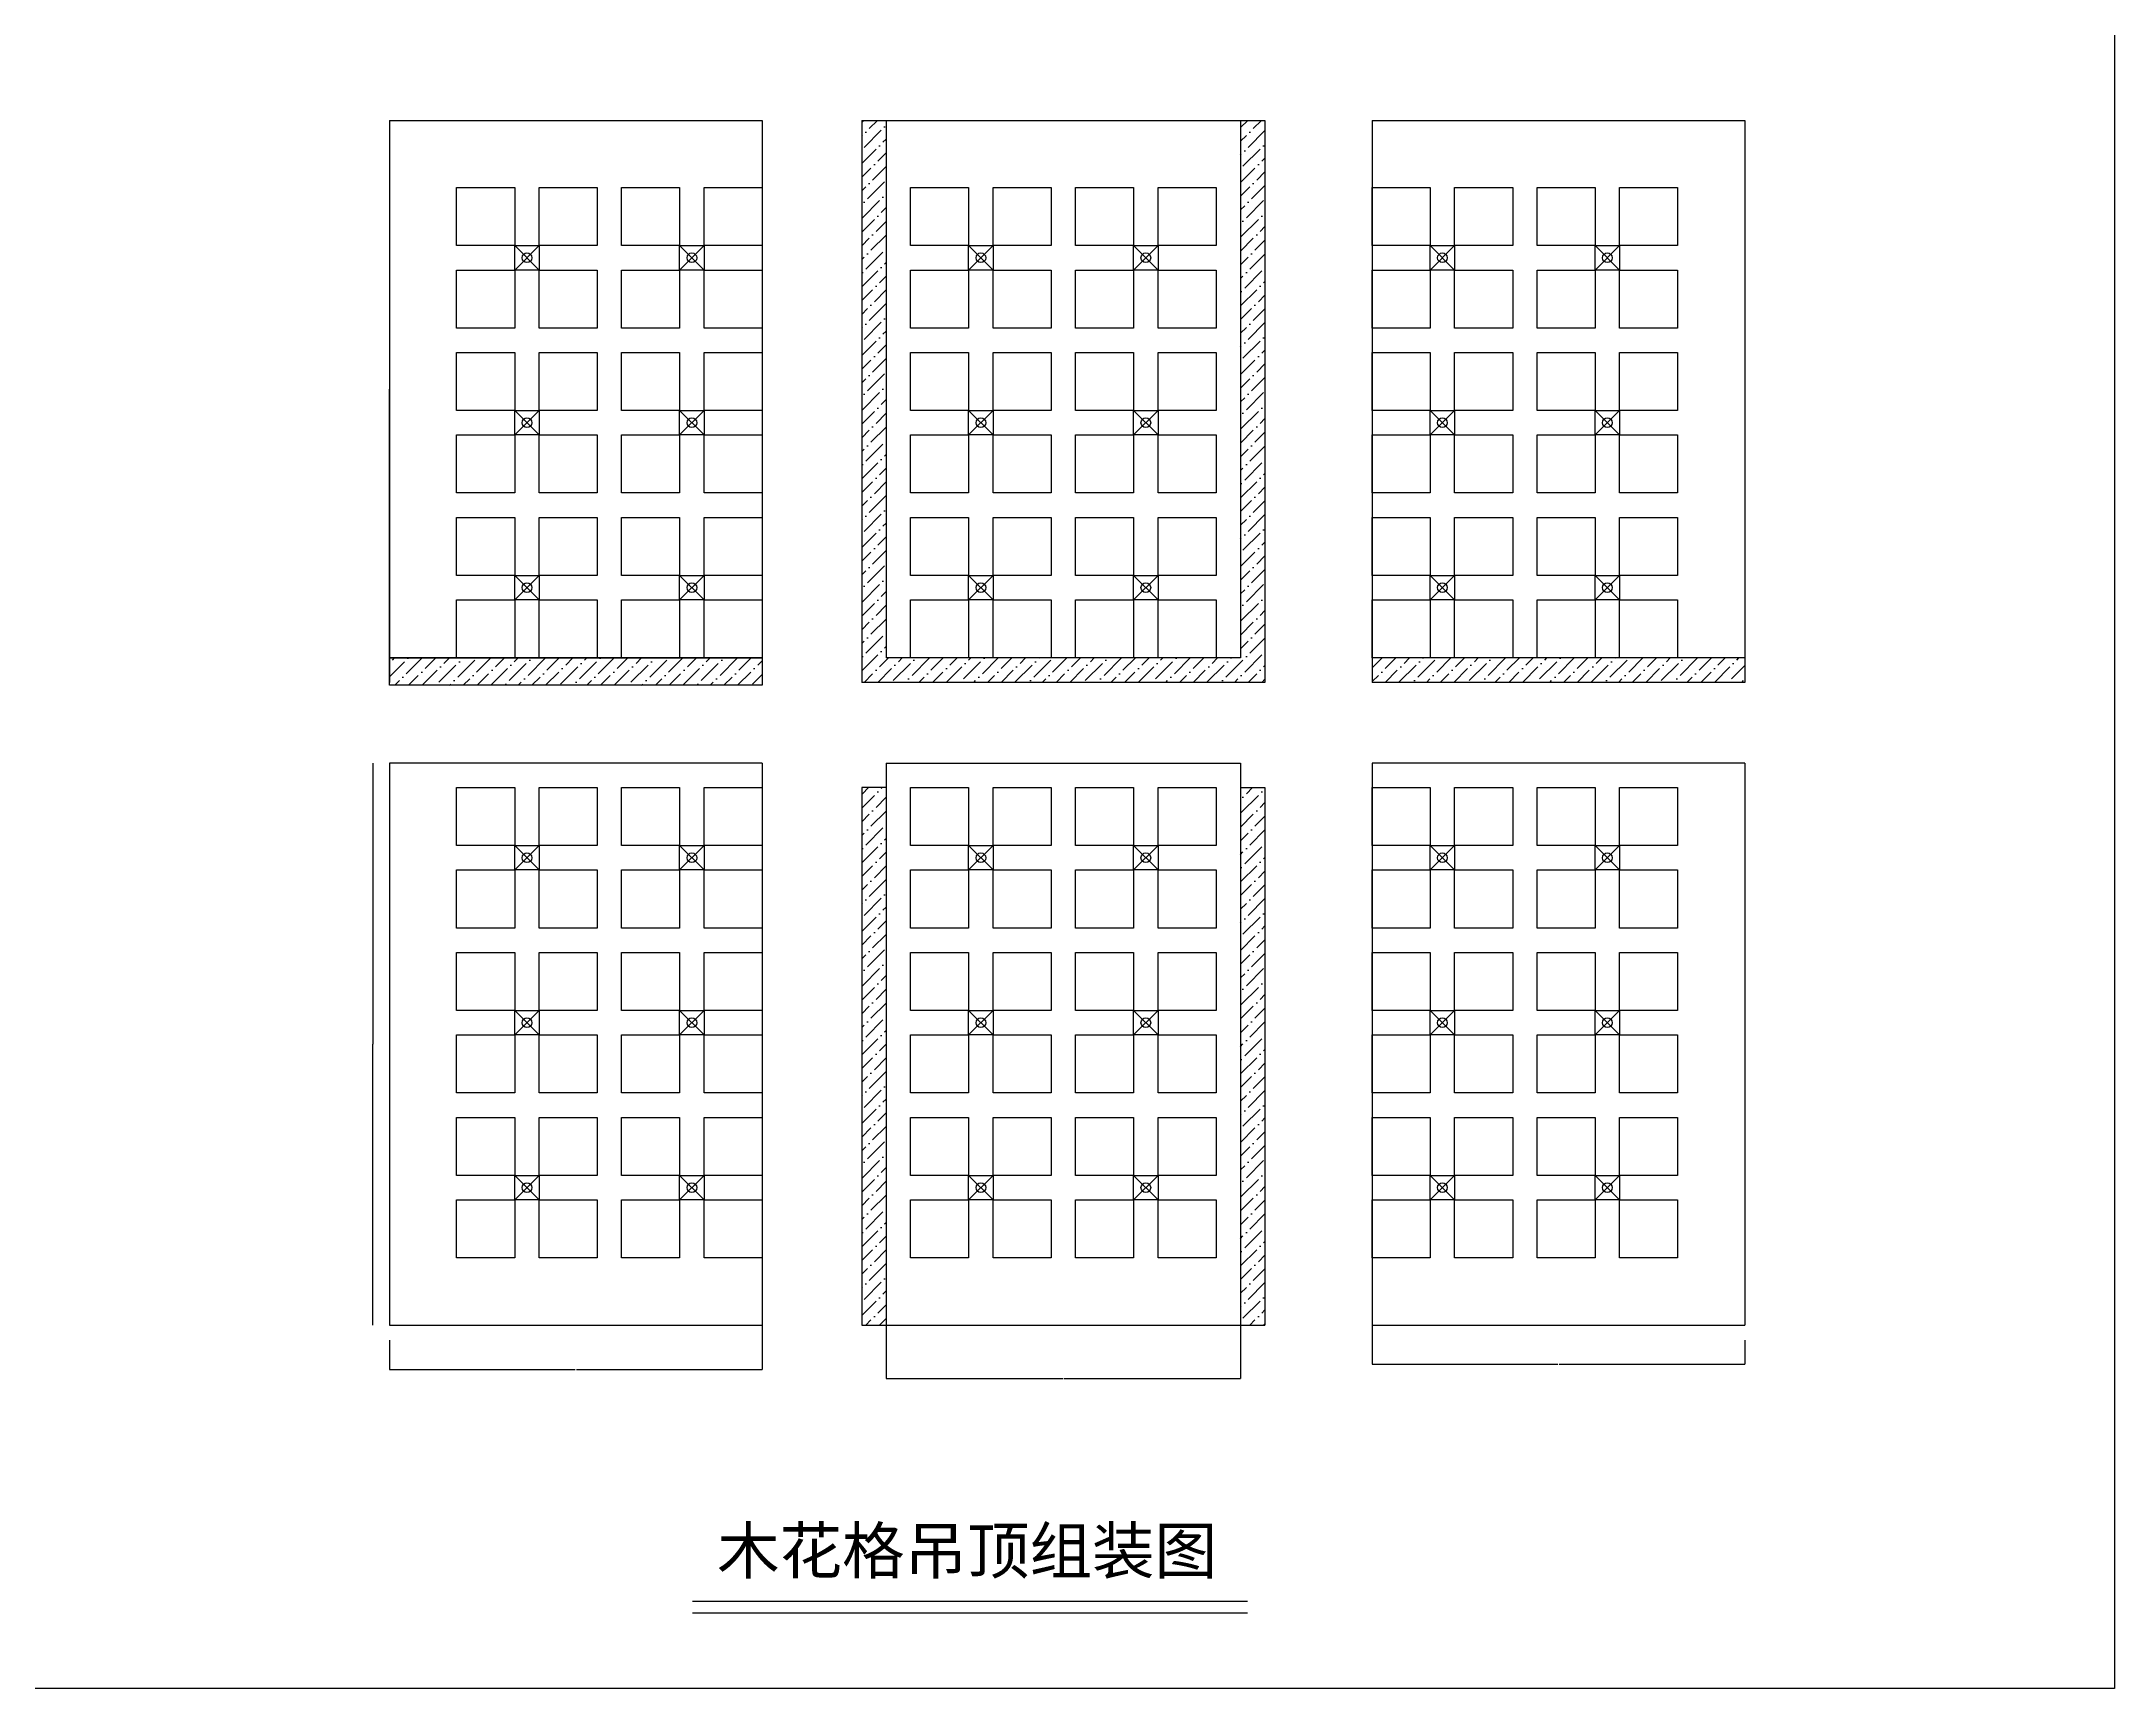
# Model space of a CAD drawing. Header units: metres. Extents: x 332573 to 353486, y 112186 to 122972.
# Drawn here: x 339360 to 346146, y 112186 to 117579 of the extents above; entities that cross this region are included whole.
import ezdxf

# ---------------------------------------------------------------- set-up
doc = ezdxf.new("R2010")
doc.units = ezdxf.units.M
for name, color, linetype in [('12', 1, 'Continuous'), ('2', 8, 'Continuous'), ('20', 1, 'Continuous'), ('4', 3, 'Continuous'), ('8', 7, 'Continuous'), ('FRAME', 5, 'Continuous'), ('及细', 8, 'Continuous')]:
    doc.layers.add(name, color=color, linetype=linetype)
doc.dimstyles.get("Standard").update_dxf_attribs({"dimtxt": 2.5, "dimasz": 2.5, "dimexe": 1.25, "dimexo": 0.625, "dimtad": 1, "dimcen": 2.5, "dimazin": 3, "dimtfac": 1, "dimtmove": 0, "dimatfit": 3})

# ---------------------------------------------------------------- blocks, each defined once
blk = doc.blocks.new('_CLOSEDFILLED')
at = {"color": 0, "linetype": 'BYBLOCK'}
blk.add_solid([(-1, 0), (0, 0), (-1, 0)], dxfattribs=at)
blk = doc.blocks.new('*D18')
for p, q in [((340498.72, 117320.38), (340498.72, 116440.38)), ((340498.47, 116440.38), (340498.22, 116440.38)), ((340498.72, 115560.38), (340498.72, 116440.38)), ((340498.72, 116440.38), (340498.72, 116440.38)), ((340498.97, 116440.38), (340499.22, 116440.38))]:
    blk.add_line(p, q)
at = {"layer": 'Defpoints'}
for p in [(340498.72, 117320.38), (340498.72, 116440.38), (340498.72, 115560.38)]:
    blk.add_point(p, dxfattribs=at)
at = {"layer": '8', "xscale": 0.25, "yscale": 0.25}
blk.add_blockref('_CLOSEDFILLED', (340498.72, 116440.38), dxfattribs=at)
at = {"layer": '8', "xscale": 0.25, "yscale": 0.25, "rotation": 180}
blk.add_blockref('_CLOSEDFILLED', (340498.72, 116440.38), dxfattribs=at)
at = {"layer": '8', "insert": (340498.72, 116441.505), "char_height": 1, "attachment_point": 5}
blk.add_mtext('0', dxfattribs=at)
blk = doc.blocks.new('*D19')
for p, q in [((341718.72, 113375.94), (341718.72, 113230.35)), ((340498.72, 113326.97), (340498.72, 113230.35)), ((340498.97, 113230.35), (341106.72, 113230.35)), ((341110.72, 113230.35), (341718.47, 113230.35))]:
    blk.add_line(p, q)
at = {"layer": 'Defpoints'}
for p in [(341718.72, 113375.94), (340498.72, 113326.97), (340498.72, 113230.35)]:
    blk.add_point(p, dxfattribs=at)
at = {"layer": '8', "xscale": 0.25, "yscale": 0.25, "rotation": 180}
blk.add_blockref('_CLOSEDFILLED', (340498.72, 113230.35), dxfattribs=at)
at = {"layer": '8', "xscale": 0.25, "yscale": 0.25}
blk.add_blockref('_CLOSEDFILLED', (341718.72, 113230.35), dxfattribs=at)
at = {"layer": '8', "insert": (341108.72, 113230.35), "char_height": 1, "attachment_point": 5}
blk.add_mtext('1220', dxfattribs=at)
blk = doc.blocks.new('*D20')
for p, q in [((340444.05, 115215.94), (340444.05, 114295.94)), ((340443.8, 114295.94), (340443.55, 114295.94)), ((340444.05, 113375.94), (340444.05, 114295.94)), ((340444.05, 114295.94), (340444.05, 114295.94)), ((340444.3, 114295.94), (340444.55, 114295.94))]:
    blk.add_line(p, q)
at = {"layer": 'Defpoints'}
for p in [(340444.05, 115215.94), (340444.05, 114295.94), (340444.05, 113375.94)]:
    blk.add_point(p, dxfattribs=at)
at = {"layer": '8', "xscale": 0.25, "yscale": 0.25}
blk.add_blockref('_CLOSEDFILLED', (340444.05, 114295.94), dxfattribs=at)
at = {"layer": '8', "xscale": 0.25, "yscale": 0.25, "rotation": 180}
blk.add_blockref('_CLOSEDFILLED', (340444.05, 114295.94), dxfattribs=at)
at = {"layer": '8', "insert": (340444.05, 114297.065), "char_height": 1, "attachment_point": 5}
blk.add_mtext('0', dxfattribs=at)
blk = doc.blocks.new('*D21')
for p, q in [((342124.81, 113375.94), (342124.81, 113201.25)), ((343284.81, 113375.94), (343284.81, 113201.25)), ((342125.06, 113201.25), (342702.81, 113201.25)), ((342706.81, 113201.25), (343284.56, 113201.25))]:
    blk.add_line(p, q)
at = {"layer": 'Defpoints'}
for p in [(342124.81, 113375.94), (343284.81, 113375.94), (342124.81, 113201.25)]:
    blk.add_point(p, dxfattribs=at)
at = {"layer": '8', "xscale": 0.25, "yscale": 0.25, "rotation": 180}
blk.add_blockref('_CLOSEDFILLED', (342124.81, 113201.25), dxfattribs=at)
at = {"layer": '8', "xscale": 0.25, "yscale": 0.25}
blk.add_blockref('_CLOSEDFILLED', (343284.81, 113201.25), dxfattribs=at)
at = {"layer": '8', "insert": (342704.81, 113201.25), "char_height": 1, "attachment_point": 5}
blk.add_mtext('1160', dxfattribs=at)
blk = doc.blocks.new('*D22')
for p, q in [((343715.78, 113375.94), (343715.78, 113248.36)), ((344935.78, 113326.97), (344935.78, 113248.36)), ((343716.03, 113248.36), (344323.78, 113248.36)), ((344327.78, 113248.36), (344935.53, 113248.36))]:
    blk.add_line(p, q)
at = {"layer": 'Defpoints'}
for p in [(343715.78, 113375.94), (344935.78, 113326.97), (343715.78, 113248.36)]:
    blk.add_point(p, dxfattribs=at)
at = {"layer": '8', "xscale": 0.25, "yscale": 0.25, "rotation": 180}
blk.add_blockref('_CLOSEDFILLED', (343715.78, 113248.36), dxfattribs=at)
at = {"layer": '8', "xscale": 0.25, "yscale": 0.25}
blk.add_blockref('_CLOSEDFILLED', (344935.78, 113248.36), dxfattribs=at)
at = {"layer": '8', "insert": (344325.78, 113248.36), "char_height": 1, "attachment_point": 5}
blk.add_mtext('1220', dxfattribs=at)

msp = doc.modelspace()

# ---------------------------------------------------------------- hatches: boundary and pattern name
at = {"layer": '及细'}
h = msp.add_hatch(dxfattribs=at)
h.set_pattern_fill('ANSI36', scale=10)
h.paths.add_polyline_path([(342124.81, 117320.38), (342044.81, 117320.38), (342044.81, 115480.38), (342124.81, 115560.38)])
h.paths.add_polyline_path([(343364.81, 115480.38), (343284.81, 115560.38), (342124.81, 115560.38), (342044.81, 115480.38)])
h.paths.add_polyline_path([(343364.81, 117320.38), (343284.81, 117320.38), (343284.81, 115560.38), (343364.81, 115480.38)])
h = msp.add_hatch(dxfattribs=at)
h.set_pattern_fill('ANSI36', scale=10)
h.paths.add_polyline_path([(340498.72, 115560.38), (340498.72, 115470.84), (341718.72, 115470.84), (341718.72, 115560.38)])
h = msp.add_hatch(dxfattribs=at)
h.set_pattern_fill('ANSI36', scale=10)
h.paths.add_polyline_path([(343715.78, 115560.38), (343715.78, 115480.38), (344935.78, 115480.38), (344935.78, 115560.38)])
h = msp.add_hatch(dxfattribs=at)
h.set_pattern_fill('ANSI36', scale=10)
h.paths.add_polyline_path([(342124.81, 115135.94), (342044.81, 115135.94), (342044.81, 113375.94), (342124.81, 113375.94)])
h.paths.add_polyline_path([(343364.81, 115135.94), (343284.81, 115135.94), (343284.81, 113375.94), (343364.81, 113375.94)])

# ---------------------------------------------------------------- linework, layer by layer
at = {"layer": '12'}
for p, q in [((341718.72, 117320.38), (341718.72, 115560.38)), ((342124.81, 117320.38), (342124.81, 115560.38)), ((343284.81, 117320.38), (343284.81, 115560.38)), ((343715.78, 117320.38), (343715.78, 115560.38)), ((340908.72, 116830.38), (340908.72, 116910.38)), ((340908.72, 116910.38), (340988.72, 116910.38)), ((340908.72, 116910.38), (340988.72, 116830.38)), ((340988.72, 116910.38), (340908.72, 116830.38)), ((340988.72, 116910.38), (340988.72, 116830.38)), ((341528.72, 116910.38), (341448.72, 116830.38)), ((341448.72, 116910.38), (341528.72, 116830.38)), ((341448.72, 116910.38), (341528.72, 116910.38)), ((341448.72, 116830.38), (341448.72, 116910.38)), ((341528.72, 116910.38), (341528.72, 116830.38)), ((342474.81, 116910.38), (342394.81, 116830.38)), ((342394.81, 116910.38), (342474.81, 116830.38)), ((342394.81, 116910.38), (342474.81, 116910.38)), ((342394.81, 116830.38), (342394.81, 116910.38)), ((342474.81, 116910.38), (342474.81, 116830.38)), ((342934.81, 116830.38), (342934.81, 116910.38)), ((342934.81, 116910.38), (343014.81, 116910.38)), ((342934.81, 116910.38), (343014.81, 116830.38)), ((343014.81, 116910.38), (342934.81, 116830.38)), ((343014.81, 116910.38), (343014.81, 116830.38)), ((343985.78, 116910.38), (343905.78, 116830.38)), ((343905.78, 116910.38), (343985.78, 116830.38)), ((343905.78, 116910.38), (343985.78, 116910.38)), ((343905.78, 116830.38), (343905.78, 116910.38)), ((343985.78, 116910.38), (343985.78, 116830.38)), ((344445.78, 116830.38), (344445.78, 116910.38)), ((344445.78, 116910.38), (344525.78, 116910.38)), ((344445.78, 116910.38), (344525.78, 116830.38)), ((344525.78, 116910.38), (344445.78, 116830.38)), ((344525.78, 116910.38), (344525.78, 116830.38)), ((340988.72, 116830.38), (340908.72, 116830.38)), ((341528.72, 116830.38), (341448.72, 116830.38)), ((342474.81, 116830.38), (342394.81, 116830.38)), ((343014.81, 116830.38), (342934.81, 116830.38)), ((343985.78, 116830.38), (343905.78, 116830.38)), ((344525.78, 116830.38), (344445.78, 116830.38)), ((340908.72, 116290.38), (340908.72, 116370.38)), ((340908.72, 116370.38), (340988.72, 116370.38)), ((340908.72, 116370.38), (340988.72, 116290.38)), ((340988.72, 116370.38), (340908.72, 116290.38)), ((340988.72, 116370.38), (340988.72, 116290.38)), ((341528.72, 116370.38), (341448.72, 116290.38)), ((341448.72, 116370.38), (341528.72, 116290.38)), ((341448.72, 116370.38), (341528.72, 116370.38)), ((341448.72, 116290.38), (341448.72, 116370.38)), ((341528.72, 116370.38), (341528.72, 116290.38)), ((342474.81, 116370.38), (342394.81, 116290.38)), ((342394.81, 116370.38), (342474.81, 116290.38)), ((342394.81, 116370.38), (342474.81, 116370.38)), ((342394.81, 116290.38), (342394.81, 116370.38)), ((342474.81, 116370.38), (342474.81, 116290.38)), ((342934.81, 116290.38), (342934.81, 116370.38)), ((342934.81, 116370.38), (343014.81, 116370.38)), ((342934.81, 116370.38), (343014.81, 116290.38)), ((343014.81, 116370.38), (342934.81, 116290.38)), ((343014.81, 116370.38), (343014.81, 116290.38)), ((343985.78, 116370.38), (343905.78, 116290.38)), ((343905.78, 116370.38), (343985.78, 116290.38)), ((343905.78, 116290.38), (343905.78, 116370.38)), ((343905.78, 116370.38), (343985.78, 116370.38)), ((343985.78, 116370.38), (343985.78, 116290.38)), ((344445.78, 116290.38), (344445.78, 116370.38)), ((344445.78, 116370.38), (344525.78, 116290.38)), ((344525.78, 116370.38), (344445.78, 116290.38)), ((344445.78, 116370.38), (344525.78, 116370.38)), ((344525.78, 116370.38), (344525.78, 116290.38)), ((340988.72, 116290.38), (340908.72, 116290.38)), ((341528.72, 116290.38), (341448.72, 116290.38)), ((342474.81, 116290.38), (342394.81, 116290.38)), ((343014.81, 116290.38), (342934.81, 116290.38)), ((343985.78, 116290.38), (343905.78, 116290.38)), ((344525.78, 116290.38), (344445.78, 116290.38)), ((340988.72, 115830.38), (340908.72, 115750.38)), ((340908.72, 115830.38), (340988.72, 115750.38)), ((340908.72, 115830.38), (340988.72, 115830.38)), ((340908.72, 115750.38), (340908.72, 115830.38)), ((340988.72, 115830.38), (340988.72, 115750.38)), ((341448.72, 115750.38), (341448.72, 115830.38)), ((341448.72, 115830.38), (341528.72, 115830.38)), ((341448.72, 115830.38), (341528.72, 115750.38)), ((341528.72, 115830.38), (341448.72, 115750.38)), ((341528.72, 115830.38), (341528.72, 115750.38)), ((342394.81, 115750.38), (342394.81, 115830.38)), ((342394.81, 115830.38), (342474.81, 115830.38)), ((342394.81, 115830.38), (342474.81, 115750.38)), ((342474.81, 115830.38), (342394.81, 115750.38)), ((342474.81, 115830.38), (342474.81, 115750.38)), ((343014.81, 115830.38), (342934.81, 115750.38)), ((342934.81, 115830.38), (343014.81, 115750.38)), ((342934.81, 115830.38), (343014.81, 115830.38)), ((342934.81, 115750.38), (342934.81, 115830.38)), ((343014.81, 115830.38), (343014.81, 115750.38)), ((343905.78, 115750.38), (343905.78, 115830.38)), ((343905.78, 115830.38), (343985.78, 115830.38)), ((343905.78, 115830.38), (343985.78, 115750.38)), ((343985.78, 115830.38), (343905.78, 115750.38)), ((343985.78, 115830.38), (343985.78, 115750.38)), ((344525.78, 115830.38), (344445.78, 115750.38)), ((344445.78, 115830.38), (344525.78, 115750.38)), ((344445.78, 115830.38), (344525.78, 115830.38)), ((344445.78, 115750.38), (344445.78, 115830.38)), ((344525.78, 115830.38), (344525.78, 115750.38)), ((340988.72, 115750.38), (340908.72, 115750.38)), ((341528.72, 115750.38), (341448.72, 115750.38)), ((342474.81, 115750.38), (342394.81, 115750.38)), ((343014.81, 115750.38), (342934.81, 115750.38)), ((343985.78, 115750.38), (343905.78, 115750.38)), ((344525.78, 115750.38), (344445.78, 115750.38)), ((341718.72, 115560.38), (340498.72, 115560.38)), ((343284.81, 115560.38), (342124.81, 115560.38)), ((344935.78, 115560.38), (343715.78, 115560.38)), ((341718.72, 115215.94), (340498.72, 115215.94)), ((341718.72, 115215.94), (341718.72, 113375.94)), ((342124.81, 115215.94), (343284.81, 115215.94)), ((342124.81, 115215.94), (342124.81, 113375.94)), ((343284.81, 115215.94), (343284.81, 113375.94)), ((344935.78, 115215.94), (343715.78, 115215.94)), ((343715.78, 115215.94), (343715.78, 113375.94)), ((340908.72, 114865.94), (340908.72, 114945.94)), ((340908.72, 114945.94), (340988.72, 114945.94)), ((340908.72, 114945.94), (340988.72, 114865.94)), ((340988.72, 114945.94), (340908.72, 114865.94)), ((340988.72, 114945.94), (340988.72, 114865.94)), ((341528.72, 114945.94), (341448.72, 114865.94)), ((341448.72, 114945.94), (341528.72, 114865.94)), ((341448.72, 114945.94), (341528.72, 114945.94)), ((341448.72, 114865.94), (341448.72, 114945.94)), ((341528.72, 114945.94), (341528.72, 114865.94)), ((342474.81, 114945.94), (342394.81, 114865.94)), ((342394.81, 114945.94), (342474.81, 114865.94)), ((342394.81, 114945.94), (342474.81, 114945.94)), ((342394.81, 114865.94), (342394.81, 114945.94)), ((342474.81, 114945.94), (342474.81, 114865.94)), ((342934.81, 114865.94), (342934.81, 114945.94)), ((342934.81, 114945.94), (343014.81, 114945.94)), ((342934.81, 114945.94), (343014.81, 114865.94)), ((343014.81, 114945.94), (342934.81, 114865.94)), ((343014.81, 114945.94), (343014.81, 114865.94)), ((343985.78, 114945.94), (343905.78, 114865.94)), ((343905.78, 114945.94), (343985.78, 114865.94)), ((343905.78, 114945.94), (343985.78, 114945.94)), ((343905.78, 114865.94), (343905.78, 114945.94)), ((343985.78, 114945.94), (343985.78, 114865.94)), ((344445.78, 114865.94), (344445.78, 114945.94)), ((344445.78, 114945.94), (344525.78, 114945.94)), ((344445.78, 114945.94), (344525.78, 114865.94)), ((344525.78, 114945.94), (344445.78, 114865.94)), ((344525.78, 114945.94), (344525.78, 114865.94)), ((340988.72, 114865.94), (340908.72, 114865.94)), ((341528.72, 114865.94), (341448.72, 114865.94)), ((342474.81, 114865.94), (342394.81, 114865.94)), ((343014.81, 114865.94), (342934.81, 114865.94)), ((343985.78, 114865.94), (343905.78, 114865.94)), ((344525.78, 114865.94), (344445.78, 114865.94)), ((340908.72, 114325.94), (340908.72, 114405.94)), ((340908.72, 114405.94), (340988.72, 114405.94)), ((340908.72, 114405.94), (340988.72, 114325.94)), ((340988.72, 114405.94), (340908.72, 114325.94)), ((340988.72, 114405.94), (340988.72, 114325.94)), ((341528.72, 114405.94), (341448.72, 114325.94)), ((341448.72, 114405.94), (341528.72, 114325.94)), ((341448.72, 114405.94), (341528.72, 114405.94)), ((341448.72, 114325.94), (341448.72, 114405.94)), ((341528.72, 114405.94), (341528.72, 114325.94)), ((342474.81, 114405.94), (342394.81, 114325.94)), ((342394.81, 114405.94), (342474.81, 114325.94)), ((342394.81, 114405.94), (342474.81, 114405.94)), ((342394.81, 114325.94), (342394.81, 114405.94)), ((342474.81, 114405.94), (342474.81, 114325.94)), ((342934.81, 114325.94), (342934.81, 114405.94)), ((342934.81, 114405.94), (343014.81, 114405.94)), ((342934.81, 114405.94), (343014.81, 114325.94)), ((343014.81, 114405.94), (342934.81, 114325.94)), ((343014.81, 114405.94), (343014.81, 114325.94)), ((343985.78, 114405.94), (343905.78, 114325.94)), ((343905.78, 114405.94), (343985.78, 114325.94)), ((343905.78, 114405.94), (343985.78, 114405.94)), ((343905.78, 114325.94), (343905.78, 114405.94)), ((343985.78, 114405.94), (343985.78, 114325.94)), ((344445.78, 114325.94), (344445.78, 114405.94)), ((344445.78, 114405.94), (344525.78, 114405.94)), ((344445.78, 114405.94), (344525.78, 114325.94)), ((344525.78, 114405.94), (344445.78, 114325.94)), ((344525.78, 114405.94), (344525.78, 114325.94)), ((340988.72, 114325.94), (340908.72, 114325.94)), ((341528.72, 114325.94), (341448.72, 114325.94)), ((342474.81, 114325.94), (342394.81, 114325.94)), ((343014.81, 114325.94), (342934.81, 114325.94)), ((343985.78, 114325.94), (343905.78, 114325.94)), ((344525.78, 114325.94), (344445.78, 114325.94)), ((340988.72, 113865.94), (340908.72, 113785.94)), ((340908.72, 113865.94), (340988.72, 113785.94)), ((340908.72, 113865.94), (340988.72, 113865.94)), ((340908.72, 113785.94), (340908.72, 113865.94)), ((340988.72, 113865.94), (340988.72, 113785.94)), ((341448.72, 113785.94), (341448.72, 113865.94)), ((341448.72, 113865.94), (341528.72, 113865.94)), ((341448.72, 113865.94), (341528.72, 113785.94)), ((341528.72, 113865.94), (341448.72, 113785.94)), ((341528.72, 113865.94), (341528.72, 113785.94)), ((342394.81, 113785.94), (342394.81, 113865.94)), ((342394.81, 113865.94), (342474.81, 113865.94)), ((342394.81, 113865.94), (342474.81, 113785.94)), ((342474.81, 113865.94), (342394.81, 113785.94)), ((342474.81, 113865.94), (342474.81, 113785.94)), ((343014.81, 113865.94), (342934.81, 113785.94)), ((342934.81, 113865.94), (343014.81, 113785.94)), ((342934.81, 113865.94), (343014.81, 113865.94)), ((342934.81, 113785.94), (342934.81, 113865.94)), ((343014.81, 113865.94), (343014.81, 113785.94)), ((343905.78, 113865.94), (343985.78, 113865.94)), ((343905.78, 113785.94), (343905.78, 113865.94)), ((343905.78, 113865.94), (343985.78, 113785.94)), ((343985.78, 113865.94), (343905.78, 113785.94)), ((343985.78, 113865.94), (343985.78, 113785.94)), ((344445.78, 113785.94), (344445.78, 113865.94)), ((344525.78, 113865.94), (344445.78, 113785.94)), ((344445.78, 113865.94), (344525.78, 113785.94)), ((344445.78, 113865.94), (344525.78, 113865.94)), ((344525.78, 113865.94), (344525.78, 113785.94)), ((340988.72, 113785.94), (340908.72, 113785.94)), ((341528.72, 113785.94), (341448.72, 113785.94)), ((342474.81, 113785.94), (342394.81, 113785.94)), ((343014.81, 113785.94), (342934.81, 113785.94)), ((343985.78, 113785.94), (343905.78, 113785.94)), ((344525.78, 113785.94), (344445.78, 113785.94))]:
    msp.add_line(p, q, dxfattribs=at)
for centre in [(340948.72, 116870.38), (341488.72, 116870.38), (342434.81, 116870.38), (342974.81, 116870.38), (343945.78, 116870.38), (344485.78, 116870.38), (340948.72, 116330.38), (341488.72, 116330.38), (342434.81, 116330.38), (342974.81, 116330.38), (343945.78, 116330.38), (344485.78, 116330.38), (340948.72, 115790.38), (341488.72, 115790.38), (342434.81, 115790.38), (342974.81, 115790.38), (343945.78, 115790.38), (344485.78, 115790.38), (340948.72, 114905.94), (341488.72, 114905.94), (342434.81, 114905.94), (342974.81, 114905.94), (343945.78, 114905.94), (344485.78, 114905.94), (340948.72, 114365.94), (341488.72, 114365.94), (342434.81, 114365.94), (342974.81, 114365.94), (343945.78, 114365.94), (344485.78, 114365.94), (340948.72, 113825.94), (341488.72, 113825.94), (342434.81, 113825.94), (342974.81, 113825.94), (343945.78, 113825.94), (344485.78, 113825.94)]:
    msp.add_circle(centre, 15.89, dxfattribs=at)
at = {"layer": '2'}
for p, q in [((340498.72, 115560.38), (340498.72, 115480.38)), ((342044.81, 115135.94), (342044.81, 113375.94)), ((342124.81, 115135.94), (342044.81, 115135.94)), ((343284.81, 115135.94), (343364.81, 115135.94)), ((343364.81, 115135.94), (343364.81, 113375.94))]:
    msp.add_line(p, q, dxfattribs=at)
at = {"layer": '20'}
msp.add_line((341490.37, 112433.24), (343307.76, 112433.24), dxfattribs=at)
msp.add_lwpolyline([(341490.37, 112472.24), (343307.76, 112472.24)], dxfattribs=at)
at = {"layer": '4'}
for p, q in [((340498.72, 117320.38), (341718.72, 117320.38)), ((340498.72, 117320.38), (341718.72, 117320.38)), ((340498.72, 117320.38), (340498.72, 115560.38)), ((342124.81, 117320.38), (343284.81, 117320.38)), ((343715.78, 117320.38), (344935.78, 117320.38)), ((344935.78, 117320.38), (344935.78, 115560.38)), ((340498.72, 115215.94), (340498.72, 113375.94)), ((344935.78, 115215.94), (344935.78, 113375.94)), ((340498.72, 113375.94), (341718.72, 113375.94)), ((341101.21, 113375.94), (341718.72, 113375.94)), ((342044.81, 113375.94), (343364.81, 113375.94)), ((343715.78, 113375.94), (344935.78, 113375.94))]:
    msp.add_line(p, q, dxfattribs=at)
at = {"layer": 'FRAME'}
for points in [[(332573.09, 122971.66), (346145.99, 122971.66), (346145.99, 112185.84)], [(346145.99, 112185.84), (332573.09, 112185.84), (332573.09, 122971.66)]]:
    msp.add_lwpolyline(points, dxfattribs=at)
at = {"layer": '及细'}
for p, q in [((342044.81, 117320.38), (342044.81, 115480.38)), ((342044.81, 117320.38), (342124.81, 117320.38)), ((343284.81, 117320.38), (343364.81, 117320.38)), ((343364.81, 117320.38), (343364.81, 115480.38)), ((343715.78, 115560.38), (343715.78, 115480.38)), ((344935.78, 115560.38), (344935.78, 115480.38)), ((343364.81, 115480.38), (342044.81, 115480.38)), ((344935.78, 115480.38), (343715.78, 115480.38))]:
    msp.add_line(p, q, dxfattribs=at)
for points in [[(340908.72, 116910.38), (340718.72, 116910.38), (340718.72, 117100.38), (340908.72, 117100.38)], [(341178.72, 116910.38), (340988.72, 116910.38), (340988.72, 117100.38), (341178.72, 117100.38)], [(341448.72, 116910.38), (341258.72, 116910.38), (341258.72, 117100.38), (341448.72, 117100.38)], [(341718.72, 116910.38), (341528.72, 116910.38), (341528.72, 117100.38), (341718.72, 117100.38)], [(342394.81, 116910.38), (342204.81, 116910.38), (342204.81, 117100.38), (342394.81, 117100.38)], [(342664.81, 116910.38), (342474.81, 116910.38), (342474.81, 117100.38), (342664.81, 117100.38)], [(342934.81, 116910.38), (342744.81, 116910.38), (342744.81, 117100.38), (342934.81, 117100.38)], [(343204.81, 116910.38), (343014.81, 116910.38), (343014.81, 117100.38), (343204.81, 117100.38)], [(343905.78, 116910.38), (343715.78, 116910.38), (343715.78, 117100.38), (343905.78, 117100.38)], [(344175.78, 116910.38), (343985.78, 116910.38), (343985.78, 117100.38), (344175.78, 117100.38)], [(344445.78, 116910.38), (344255.78, 116910.38), (344255.78, 117100.38), (344445.78, 117100.38)], [(344715.78, 116910.38), (344525.78, 116910.38), (344525.78, 117100.38), (344715.78, 117100.38)], [(340908.72, 116640.38), (340718.72, 116640.38), (340718.72, 116830.38), (340908.72, 116830.38)], [(341178.72, 116640.38), (340988.72, 116640.38), (340988.72, 116830.38), (341178.72, 116830.38)], [(341448.72, 116640.38), (341258.72, 116640.38), (341258.72, 116830.38), (341448.72, 116830.38)], [(341718.72, 116640.38), (341528.72, 116640.38), (341528.72, 116830.38), (341718.72, 116830.38)], [(342394.81, 116640.38), (342204.81, 116640.38), (342204.81, 116830.38), (342394.81, 116830.38)], [(342664.81, 116640.38), (342474.81, 116640.38), (342474.81, 116830.38), (342664.81, 116830.38)], [(342934.81, 116640.38), (342744.81, 116640.38), (342744.81, 116830.38), (342934.81, 116830.38)], [(343204.81, 116640.38), (343014.81, 116640.38), (343014.81, 116830.38), (343204.81, 116830.38)], [(343905.78, 116640.38), (343715.78, 116640.38), (343715.78, 116830.38), (343905.78, 116830.38)], [(344175.78, 116640.38), (343985.78, 116640.38), (343985.78, 116830.38), (344175.78, 116830.38)], [(344445.78, 116640.38), (344255.78, 116640.38), (344255.78, 116830.38), (344445.78, 116830.38)], [(344715.78, 116640.38), (344525.78, 116640.38), (344525.78, 116830.38), (344715.78, 116830.38)], [(340908.72, 116370.38), (340718.72, 116370.38), (340718.72, 116560.38), (340908.72, 116560.38)], [(341178.72, 116370.38), (340988.72, 116370.38), (340988.72, 116560.38), (341178.72, 116560.38)], [(341448.72, 116370.38), (341258.72, 116370.38), (341258.72, 116560.38), (341448.72, 116560.38)], [(341718.72, 116370.38), (341528.72, 116370.38), (341528.72, 116560.38), (341718.72, 116560.38)], [(342394.81, 116370.38), (342204.81, 116370.38), (342204.81, 116560.38), (342394.81, 116560.38)], [(342664.81, 116370.38), (342474.81, 116370.38), (342474.81, 116560.38), (342664.81, 116560.38)], [(342934.81, 116370.38), (342744.81, 116370.38), (342744.81, 116560.38), (342934.81, 116560.38)], [(343204.81, 116370.38), (343014.81, 116370.38), (343014.81, 116560.38), (343204.81, 116560.38)], [(343905.78, 116370.38), (343715.78, 116370.38), (343715.78, 116560.38), (343905.78, 116560.38)], [(344175.78, 116370.38), (343985.78, 116370.38), (343985.78, 116560.38), (344175.78, 116560.38)], [(344445.78, 116370.38), (344255.78, 116370.38), (344255.78, 116560.38), (344445.78, 116560.38)], [(344715.78, 116370.38), (344525.78, 116370.38), (344525.78, 116560.38), (344715.78, 116560.38)], [(340908.72, 116100.38), (340718.72, 116100.38), (340718.72, 116290.38), (340908.72, 116290.38)], [(341178.72, 116100.38), (340988.72, 116100.38), (340988.72, 116290.38), (341178.72, 116290.38)], [(341448.72, 116100.38), (341258.72, 116100.38), (341258.72, 116290.38), (341448.72, 116290.38)], [(341718.72, 116100.38), (341528.72, 116100.38), (341528.72, 116290.38), (341718.72, 116290.38)], [(342394.81, 116100.38), (342204.81, 116100.38), (342204.81, 116290.38), (342394.81, 116290.38)], [(342664.81, 116100.38), (342474.81, 116100.38), (342474.81, 116290.38), (342664.81, 116290.38)], [(342934.81, 116100.38), (342744.81, 116100.38), (342744.81, 116290.38), (342934.81, 116290.38)], [(343204.81, 116100.38), (343014.81, 116100.38), (343014.81, 116290.38), (343204.81, 116290.38)], [(343905.78, 116100.38), (343715.78, 116100.38), (343715.78, 116290.38), (343905.78, 116290.38)], [(344175.78, 116100.38), (343985.78, 116100.38), (343985.78, 116290.38), (344175.78, 116290.38)], [(344445.78, 116100.38), (344255.78, 116100.38), (344255.78, 116290.38), (344445.78, 116290.38)], [(344715.78, 116100.38), (344525.78, 116100.38), (344525.78, 116290.38), (344715.78, 116290.38)], [(340908.72, 115830.38), (340718.72, 115830.38), (340718.72, 116020.38), (340908.72, 116020.38)], [(341178.72, 115830.38), (340988.72, 115830.38), (340988.72, 116020.38), (341178.72, 116020.38)], [(341448.72, 115830.38), (341258.72, 115830.38), (341258.72, 116020.38), (341448.72, 116020.38)], [(341718.72, 115830.38), (341528.72, 115830.38), (341528.72, 116020.38), (341718.72, 116020.38)], [(342394.81, 115830.38), (342204.81, 115830.38), (342204.81, 116020.38), (342394.81, 116020.38)], [(342664.81, 115830.38), (342474.81, 115830.38), (342474.81, 116020.38), (342664.81, 116020.38)], [(342934.81, 115830.38), (342744.81, 115830.38), (342744.81, 116020.38), (342934.81, 116020.38)], [(343204.81, 115830.38), (343014.81, 115830.38), (343014.81, 116020.38), (343204.81, 116020.38)], [(343905.78, 115830.38), (343715.78, 115830.38), (343715.78, 116020.38), (343905.78, 116020.38)], [(344175.78, 115830.38), (343985.78, 115830.38), (343985.78, 116020.38), (344175.78, 116020.38)], [(344445.78, 115830.38), (344255.78, 115830.38), (344255.78, 116020.38), (344445.78, 116020.38)], [(344715.78, 115830.38), (344525.78, 115830.38), (344525.78, 116020.38), (344715.78, 116020.38)], [(340908.72, 115560.38), (340718.72, 115560.38), (340718.72, 115750.38), (340908.72, 115750.38)], [(341178.72, 115560.38), (340988.72, 115560.38), (340988.72, 115750.38), (341178.72, 115750.38)], [(341448.72, 115560.38), (341258.72, 115560.38), (341258.72, 115750.38), (341448.72, 115750.38)], [(341718.72, 115560.38), (341528.72, 115560.38), (341528.72, 115750.38), (341718.72, 115750.38)], [(342394.81, 115560.38), (342204.81, 115560.38), (342204.81, 115750.38), (342394.81, 115750.38)], [(342664.81, 115560.38), (342474.81, 115560.38), (342474.81, 115750.38), (342664.81, 115750.38)], [(342934.81, 115560.38), (342744.81, 115560.38), (342744.81, 115750.38), (342934.81, 115750.38)], [(343204.81, 115560.38), (343014.81, 115560.38), (343014.81, 115750.38), (343204.81, 115750.38)], [(343905.78, 115560.38), (343715.78, 115560.38), (343715.78, 115750.38), (343905.78, 115750.38)], [(344175.78, 115560.38), (343985.78, 115560.38), (343985.78, 115750.38), (344175.78, 115750.38)], [(344445.78, 115560.38), (344255.78, 115560.38), (344255.78, 115750.38), (344445.78, 115750.38)], [(344715.78, 115560.38), (344525.78, 115560.38), (344525.78, 115750.38), (344715.78, 115750.38)], [(340498.72, 115560.38), (341718.72, 115560.38), (341718.72, 115470.84), (340498.72, 115470.84)], [(340908.72, 114945.94), (340718.72, 114945.94), (340718.72, 115135.94), (340908.72, 115135.94)], [(341178.72, 114945.94), (340988.72, 114945.94), (340988.72, 115135.94), (341178.72, 115135.94)], [(341448.72, 114945.94), (341258.72, 114945.94), (341258.72, 115135.94), (341448.72, 115135.94)], [(341718.72, 114945.94), (341528.72, 114945.94), (341528.72, 115135.94), (341718.72, 115135.94)], [(342394.81, 114945.94), (342204.81, 114945.94), (342204.81, 115135.94), (342394.81, 115135.94)], [(342664.81, 114945.94), (342474.81, 114945.94), (342474.81, 115135.94), (342664.81, 115135.94)], [(342934.81, 114945.94), (342744.81, 114945.94), (342744.81, 115135.94), (342934.81, 115135.94)], [(343204.81, 114945.94), (343014.81, 114945.94), (343014.81, 115135.94), (343204.81, 115135.94)], [(343905.78, 114945.94), (343715.78, 114945.94), (343715.78, 115135.94), (343905.78, 115135.94)], [(344175.78, 114945.94), (343985.78, 114945.94), (343985.78, 115135.94), (344175.78, 115135.94)], [(344445.78, 114945.94), (344255.78, 114945.94), (344255.78, 115135.94), (344445.78, 115135.94)], [(344715.78, 114945.94), (344525.78, 114945.94), (344525.78, 115135.94), (344715.78, 115135.94)], [(340908.72, 114675.94), (340718.72, 114675.94), (340718.72, 114865.94), (340908.72, 114865.94)], [(341178.72, 114675.94), (340988.72, 114675.94), (340988.72, 114865.94), (341178.72, 114865.94)], [(341448.72, 114675.94), (341258.72, 114675.94), (341258.72, 114865.94), (341448.72, 114865.94)], [(341718.72, 114675.94), (341528.72, 114675.94), (341528.72, 114865.94), (341718.72, 114865.94)], [(342394.81, 114675.94), (342204.81, 114675.94), (342204.81, 114865.94), (342394.81, 114865.94)], [(342664.81, 114675.94), (342474.81, 114675.94), (342474.81, 114865.94), (342664.81, 114865.94)], [(342934.81, 114675.94), (342744.81, 114675.94), (342744.81, 114865.94), (342934.81, 114865.94)], [(343204.81, 114675.94), (343014.81, 114675.94), (343014.81, 114865.94), (343204.81, 114865.94)], [(343905.78, 114675.94), (343715.78, 114675.94), (343715.78, 114865.94), (343905.78, 114865.94)], [(344175.78, 114675.94), (343985.78, 114675.94), (343985.78, 114865.94), (344175.78, 114865.94)], [(344445.78, 114675.94), (344255.78, 114675.94), (344255.78, 114865.94), (344445.78, 114865.94)], [(344715.78, 114675.94), (344525.78, 114675.94), (344525.78, 114865.94), (344715.78, 114865.94)], [(340908.72, 114405.94), (340718.72, 114405.94), (340718.72, 114595.94), (340908.72, 114595.94)], [(341178.72, 114405.94), (340988.72, 114405.94), (340988.72, 114595.94), (341178.72, 114595.94)], [(341448.72, 114405.94), (341258.72, 114405.94), (341258.72, 114595.94), (341448.72, 114595.94)], [(341718.72, 114405.94), (341528.72, 114405.94), (341528.72, 114595.94), (341718.72, 114595.94)], [(342394.81, 114405.94), (342204.81, 114405.94), (342204.81, 114595.94), (342394.81, 114595.94)], [(342664.81, 114405.94), (342474.81, 114405.94), (342474.81, 114595.94), (342664.81, 114595.94)], [(342934.81, 114405.94), (342744.81, 114405.94), (342744.81, 114595.94), (342934.81, 114595.94)], [(343204.81, 114405.94), (343014.81, 114405.94), (343014.81, 114595.94), (343204.81, 114595.94)], [(343905.78, 114405.94), (343715.78, 114405.94), (343715.78, 114595.94), (343905.78, 114595.94)], [(344175.78, 114405.94), (343985.78, 114405.94), (343985.78, 114595.94), (344175.78, 114595.94)], [(344445.78, 114405.94), (344255.78, 114405.94), (344255.78, 114595.94), (344445.78, 114595.94)], [(344715.78, 114405.94), (344525.78, 114405.94), (344525.78, 114595.94), (344715.78, 114595.94)], [(340908.72, 114135.94), (340718.72, 114135.94), (340718.72, 114325.94), (340908.72, 114325.94)], [(341178.72, 114135.94), (340988.72, 114135.94), (340988.72, 114325.94), (341178.72, 114325.94)], [(341448.72, 114135.94), (341258.72, 114135.94), (341258.72, 114325.94), (341448.72, 114325.94)], [(341718.72, 114135.94), (341528.72, 114135.94), (341528.72, 114325.94), (341718.72, 114325.94)], [(342394.81, 114135.94), (342204.81, 114135.94), (342204.81, 114325.94), (342394.81, 114325.94)], [(342664.81, 114135.94), (342474.81, 114135.94), (342474.81, 114325.94), (342664.81, 114325.94)], [(342934.81, 114135.94), (342744.81, 114135.94), (342744.81, 114325.94), (342934.81, 114325.94)], [(343204.81, 114135.94), (343014.81, 114135.94), (343014.81, 114325.94), (343204.81, 114325.94)], [(343905.78, 114135.94), (343715.78, 114135.94), (343715.78, 114325.94), (343905.78, 114325.94)], [(344175.78, 114135.94), (343985.78, 114135.94), (343985.78, 114325.94), (344175.78, 114325.94)], [(344445.78, 114135.94), (344255.78, 114135.94), (344255.78, 114325.94), (344445.78, 114325.94)], [(344715.78, 114135.94), (344525.78, 114135.94), (344525.78, 114325.94), (344715.78, 114325.94)], [(340908.72, 113865.94), (340718.72, 113865.94), (340718.72, 114055.94), (340908.72, 114055.94)], [(341178.72, 113865.94), (340988.72, 113865.94), (340988.72, 114055.94), (341178.72, 114055.94)], [(341448.72, 113865.94), (341258.72, 113865.94), (341258.72, 114055.94), (341448.72, 114055.94)], [(341718.72, 113865.94), (341528.72, 113865.94), (341528.72, 114055.94), (341718.72, 114055.94)], [(342394.81, 113865.94), (342204.81, 113865.94), (342204.81, 114055.94), (342394.81, 114055.94)], [(342664.81, 113865.94), (342474.81, 113865.94), (342474.81, 114055.94), (342664.81, 114055.94)], [(342934.81, 113865.94), (342744.81, 113865.94), (342744.81, 114055.94), (342934.81, 114055.94)], [(343204.81, 113865.94), (343014.81, 113865.94), (343014.81, 114055.94), (343204.81, 114055.94)], [(343905.78, 113865.94), (343715.78, 113865.94), (343715.78, 114055.94), (343905.78, 114055.94)], [(344175.78, 113865.94), (343985.78, 113865.94), (343985.78, 114055.94), (344175.78, 114055.94)], [(344445.78, 113865.94), (344255.78, 113865.94), (344255.78, 114055.94), (344445.78, 114055.94)], [(344715.78, 113865.94), (344525.78, 113865.94), (344525.78, 114055.94), (344715.78, 114055.94)], [(340908.72, 113595.94), (340718.72, 113595.94), (340718.72, 113785.94), (340908.72, 113785.94)], [(341178.72, 113595.94), (340988.72, 113595.94), (340988.72, 113785.94), (341178.72, 113785.94)], [(341448.72, 113595.94), (341258.72, 113595.94), (341258.72, 113785.94), (341448.72, 113785.94)], [(341718.72, 113595.94), (341528.72, 113595.94), (341528.72, 113785.94), (341718.72, 113785.94)], [(342394.81, 113595.94), (342204.81, 113595.94), (342204.81, 113785.94), (342394.81, 113785.94)], [(342664.81, 113595.94), (342474.81, 113595.94), (342474.81, 113785.94), (342664.81, 113785.94)], [(342934.81, 113595.94), (342744.81, 113595.94), (342744.81, 113785.94), (342934.81, 113785.94)], [(343204.81, 113595.94), (343014.81, 113595.94), (343014.81, 113785.94), (343204.81, 113785.94)], [(343905.78, 113595.94), (343715.78, 113595.94), (343715.78, 113785.94), (343905.78, 113785.94)], [(344175.78, 113595.94), (343985.78, 113595.94), (343985.78, 113785.94), (344175.78, 113785.94)], [(344445.78, 113595.94), (344255.78, 113595.94), (344255.78, 113785.94), (344445.78, 113785.94)], [(344715.78, 113595.94), (344525.78, 113595.94), (344525.78, 113785.94), (344715.78, 113785.94)]]:
    msp.add_lwpolyline(points, close=True, dxfattribs=at)

# ---------------------------------------------------------------- texts
at = {"layer": '8', "insert": (341571.32, 112712.37), "char_height": 180, "attachment_point": 1}
msp.add_mtext('{\\fSimSun|b0|i0|c134|p2;\\H0.8333x;木花格吊顶组装图}', dxfattribs=at)

# ---------------------------------------------------------------- dimensions: what is measured, and where the dimension line sits
at = {"layer": '8'}
for base, p1, p2, picture, middle in [((340498.72, 116440.38), (340498.72, 117320.38), (340498.72, 115560.38), '*D18', (340498.72, 116441.505)), ((340444.05, 114295.94), (340444.05, 113375.94), (340444.05, 115215.94), '*D20', (340444.05, 114297.065)), ((340498.72, 113230.35), (340498.72, 113326.97), (341718.72, 113375.94), '*D19', (341108.72, 113230.35)), ((342124.81, 113201.25), (342124.81, 113375.94), (343284.81, 113375.94), '*D21', (342704.81, 113201.25)), ((343715.78, 113248.36), (343715.78, 113375.94), (344935.78, 113326.97), '*D22', (344325.78, 113248.36))]:
    dim = msp.add_linear_dim(base=base, p1=p1, p2=p2, dimstyle='Standard', dxfattribs=at)
    dim.commit()
    dim.dimension.update_dxf_attribs({"geometry": picture, "text_midpoint": middle})

doc.saveas('drawing.dxf')
